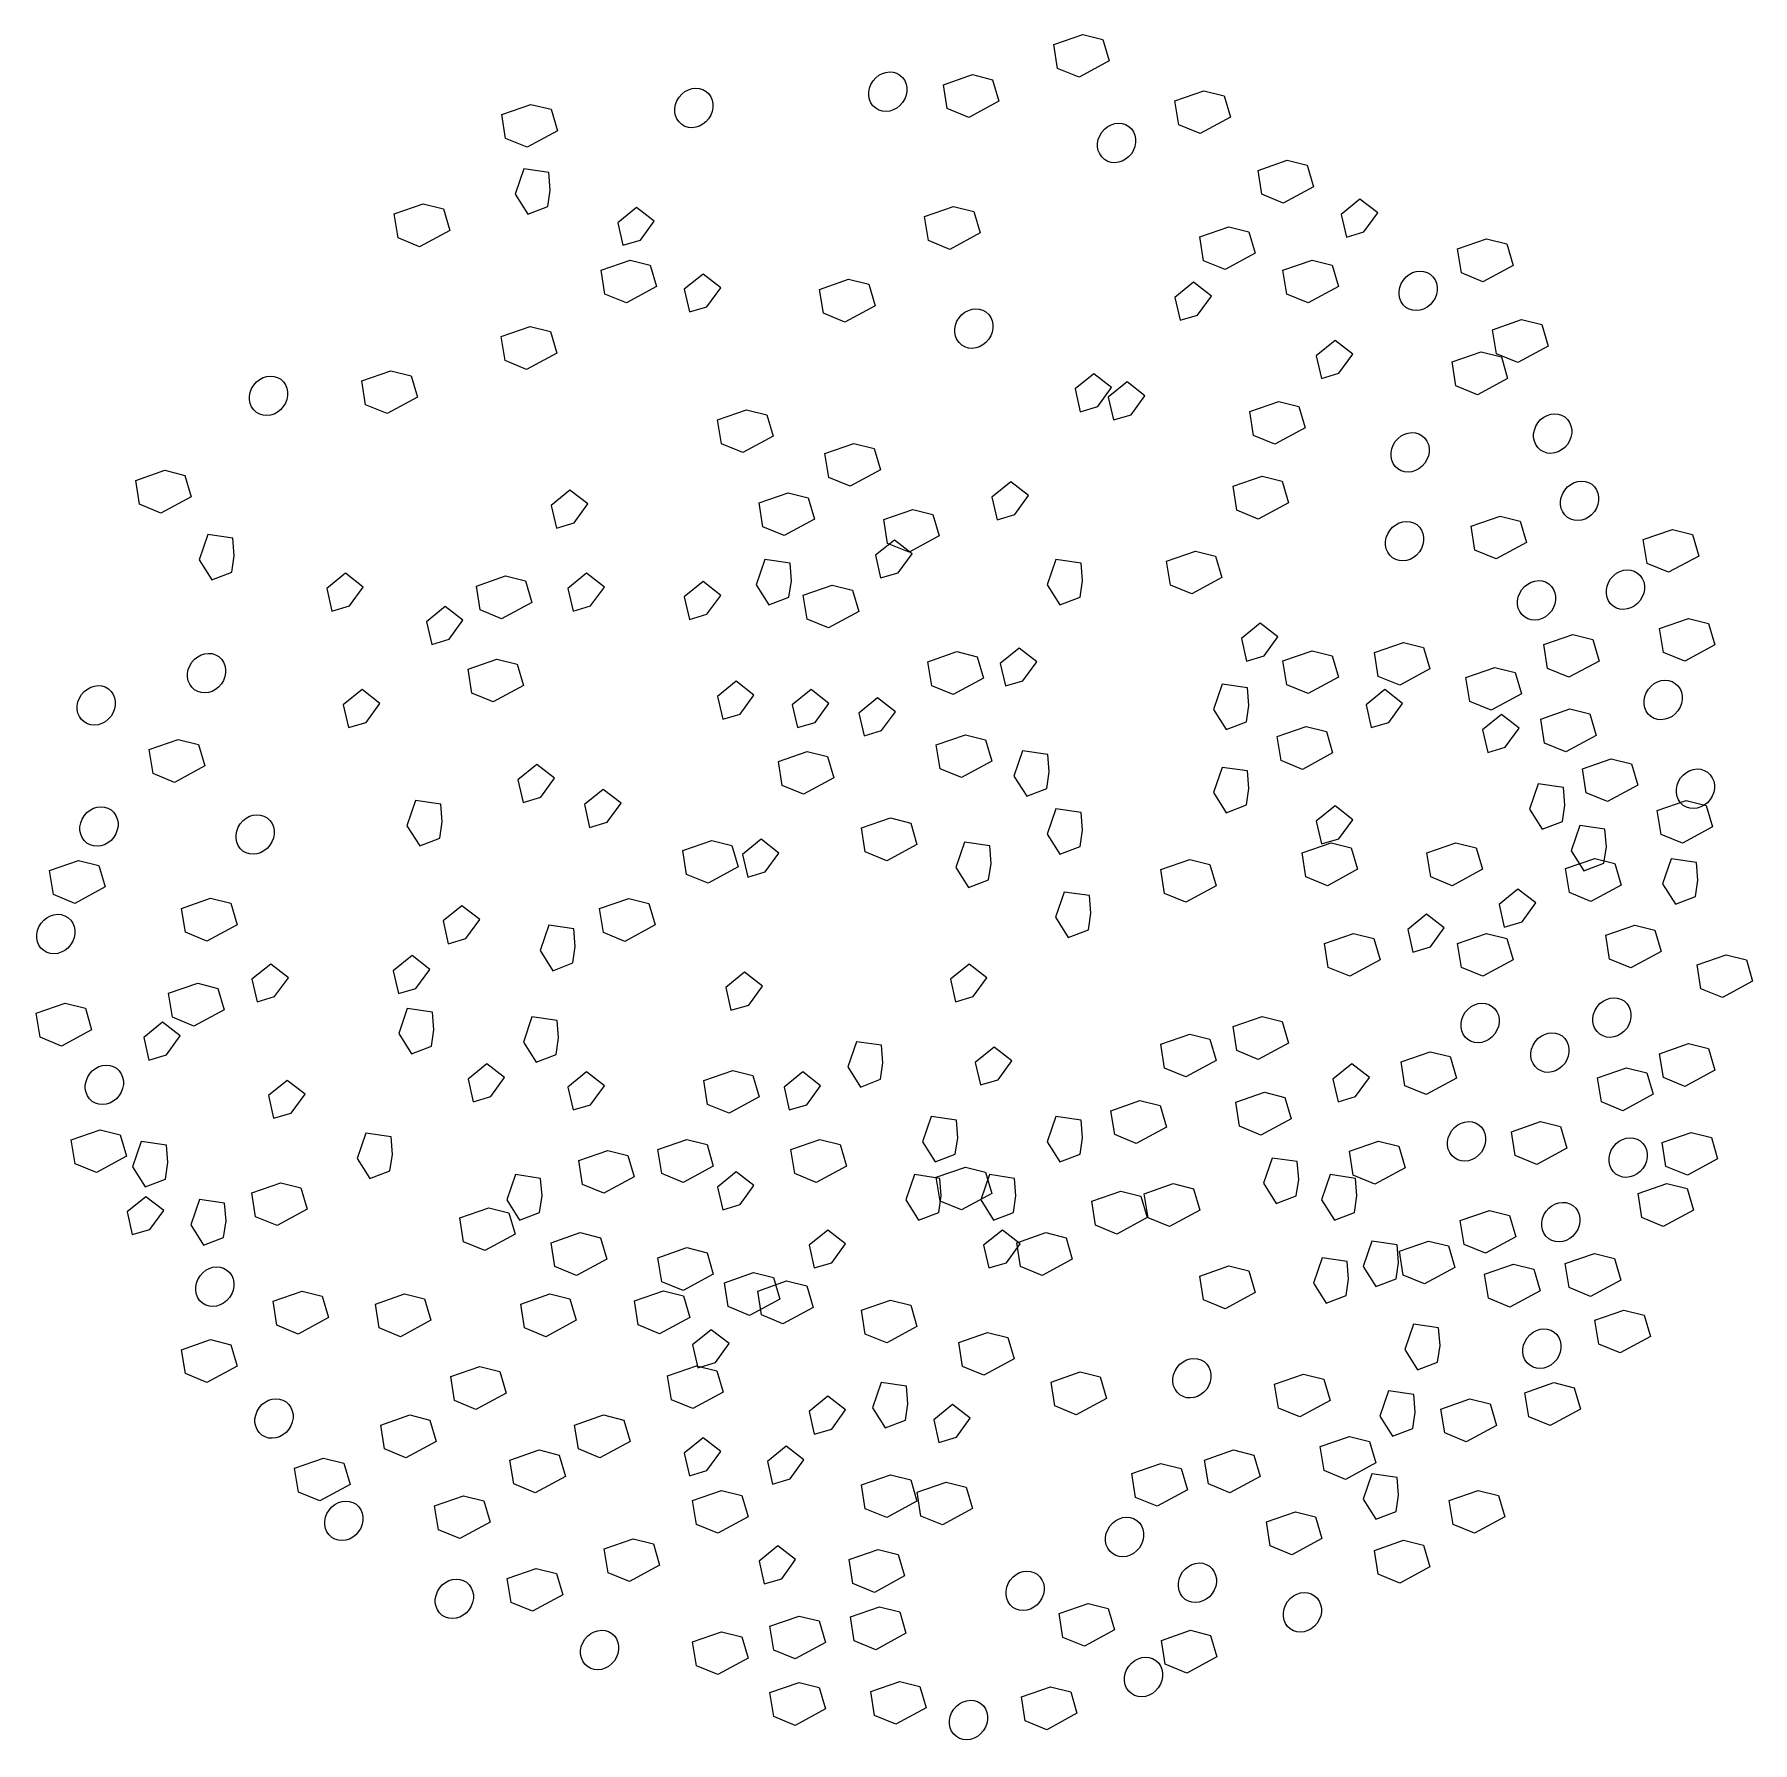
# Model space of a CAD drawing. Header units: millimetres. Extents: x 42.8 to 56.1, y 231.3 to 241.4.
# Drawn here: x 51.309 to 52.698, y 231.287 to 232.668 of the extents above; entities that cross this region are included whole.
import ezdxf

# ---------------------------------------------------------------- set-up
doc = ezdxf.new("R2010")
doc.units = ezdxf.units.MM
doc.layers.add('arbres', color=7, linetype='Continuous')

# ---------------------------------------------------------------- blocks, each defined once
blk = doc.blocks.new('arbust')
for centre in [(69.6314, 204.8174), (69.4746, 204.8043), (69.8164, 204.776), (70.0602, 204.6564), (69.701, 204.6259), (69.1307, 204.5715), (70.169, 204.541), (70.0537, 204.5258), (70.1908, 204.4866), (70.0493, 204.454), (70.2278, 204.4148), (70.156, 204.4061), (69.0806, 204.3473), (68.9914, 204.3212), (70.2583, 204.3256), (70.2844, 204.2538), (68.9936, 204.2233), (69.1198, 204.2168), (68.9587, 204.1363), (70.1103, 204.0644), (70.2169, 204.0688), (70.1668, 204.0405), (68.9979, 204.0144), (70.0994, 203.9687), (70.23, 203.9556), (70.1756, 203.9034), (69.0872, 203.8512), (70.1603, 203.8011), (69.8773, 203.7772), (69.1351, 203.7446), (69.1916, 203.6619), (69.8229, 203.6488), (69.8817, 203.6118), (69.2809, 203.5988), (69.7424, 203.6053), (69.9666, 203.5879), (69.3984, 203.5574), (69.8382, 203.5356), (69.6967, 203.5008)]:
    blk.add_ellipse(centre, major_axis=(-0.0098, -0.0134), ratio=0.891048)
at = {"layer": 'arbres'}
for points in [[(69.8105, 204.8424), (69.786, 204.8292), (69.7687, 204.8363), (69.7656, 204.8557), (69.7891, 204.8638), (69.8054, 204.8597)], [(69.7212, 204.8098), (69.6968, 204.7965), (69.6794, 204.8037), (69.6764, 204.823), (69.6998, 204.8312), (69.7161, 204.8271)], [(69.3642, 204.7858), (69.3398, 204.7726), (69.3224, 204.7797), (69.3194, 204.7991), (69.3428, 204.8072), (69.3591, 204.8032)], [(69.9084, 204.7967), (69.884, 204.7835), (69.8666, 204.7906), (69.8636, 204.81), (69.887, 204.8181), (69.9033, 204.814)], [(69.3574, 204.7522), (69.337, 204.7551), (69.33, 204.7347), (69.3403, 204.7184), (69.3566, 204.7246), (69.3585, 204.7379)], [(69.9756, 204.7406), (69.9511, 204.7273), (69.9338, 204.7345), (69.9308, 204.7538), (69.9542, 204.762), (69.9705, 204.7579)], [(69.2772, 204.7053), (69.2527, 204.6921), (69.2354, 204.6992), (69.2323, 204.7186), (69.2558, 204.7267), (69.2721, 204.7226)], [(69.4426, 204.7127), (69.4282, 204.7238), (69.413, 204.7115), (69.4172, 204.6932), (69.4315, 204.6973)], [(69.706, 204.7032), (69.6815, 204.6899), (69.6642, 204.697), (69.6611, 204.7164), (69.6846, 204.7245), (69.7009, 204.7205)], [(70.0275, 204.7194), (70.0132, 204.7305), (69.998, 204.7182), (70.0022, 204.6999), (70.0164, 204.7041)], [(69.9285, 204.6868), (69.9041, 204.6736), (69.8867, 204.6807), (69.8837, 204.7), (69.9071, 204.7082), (69.9234, 204.7041)], [(70.137, 204.677), (70.1125, 204.6638), (70.0952, 204.6709), (70.0921, 204.6903), (70.1156, 204.6984), (70.1319, 204.6944)], [(69.4444, 204.6599), (69.42, 204.6467), (69.4026, 204.6538), (69.3996, 204.6732), (69.423, 204.6813), (69.4393, 204.6772)], [(69.9958, 204.6599), (69.9713, 204.6467), (69.954, 204.6538), (69.9509, 204.6732), (69.9744, 204.6813), (69.9907, 204.6772)], [(69.4964, 204.6589), (69.482, 204.67), (69.4668, 204.6577), (69.471, 204.6394), (69.4852, 204.6436)], [(69.6211, 204.6444), (69.5966, 204.6311), (69.5793, 204.6383), (69.5762, 204.6576), (69.5997, 204.6658), (69.616, 204.6617)], [(69.8931, 204.6522), (69.8787, 204.6633), (69.8635, 204.651), (69.8677, 204.6327), (69.8819, 204.6368)], [(69.3637, 204.6061), (69.3393, 204.5929), (69.322, 204.6), (69.3189, 204.6194), (69.3423, 204.6275), (69.3586, 204.6235)], [(70.1653, 204.6118), (70.1408, 204.5985), (70.1235, 204.6056), (70.1204, 204.625), (70.1439, 204.6332), (70.1602, 204.6291)], [(70.0074, 204.6051), (69.993, 204.6163), (69.9778, 204.6039), (69.982, 204.5856), (69.9962, 204.5898)], [(70.1326, 204.5856), (70.1082, 204.5724), (70.0908, 204.5795), (70.0878, 204.5989), (70.1112, 204.607), (70.1275, 204.603)], [(69.251, 204.5704), (69.2266, 204.5572), (69.2092, 204.5643), (69.2062, 204.5837), (69.2296, 204.5918), (69.2459, 204.5877)], [(69.8124, 204.5783), (69.798, 204.5894), (69.7828, 204.5771), (69.787, 204.5587), (69.8013, 204.5629)], [(69.8393, 204.5715), (69.8249, 204.5827), (69.8097, 204.5703), (69.8139, 204.552), (69.8282, 204.5562)], [(69.5386, 204.5389), (69.5141, 204.5257), (69.4968, 204.5328), (69.4937, 204.5522), (69.5172, 204.5603), (69.5335, 204.5562)], [(69.9689, 204.5456), (69.9444, 204.5324), (69.9271, 204.5395), (69.924, 204.5589), (69.9475, 204.567), (69.9638, 204.563)], [(69.6254, 204.5117), (69.601, 204.4984), (69.5837, 204.5055), (69.5806, 204.5249), (69.604, 204.533), (69.6203, 204.529)], [(69.0682, 204.4899), (69.0437, 204.4766), (69.0264, 204.4838), (69.0233, 204.5031), (69.0468, 204.5113), (69.0631, 204.5072)], [(69.7451, 204.4909), (69.7308, 204.502), (69.7156, 204.4897), (69.7198, 204.4713), (69.734, 204.4755)], [(69.9554, 204.4851), (69.931, 204.4719), (69.9136, 204.479), (69.9106, 204.4984), (69.934, 204.5065), (69.9503, 204.5025)], [(69.3888, 204.4842), (69.3744, 204.4953), (69.3592, 204.4829), (69.3634, 204.4646), (69.3777, 204.4688)], [(69.5722, 204.4717), (69.5477, 204.4585), (69.5304, 204.4656), (69.5273, 204.4849), (69.5508, 204.4931), (69.5671, 204.489)], [(69.673, 204.4583), (69.6486, 204.445), (69.6312, 204.4521), (69.6282, 204.4715), (69.6516, 204.4797), (69.6679, 204.4756)], [(70.1479, 204.4529), (70.1234, 204.4396), (70.1061, 204.4468), (70.103, 204.4661), (70.1265, 204.4743), (70.1428, 204.4702)], [(69.1019, 204.4564), (69.0815, 204.4593), (69.0745, 204.4389), (69.0848, 204.4227), (69.1011, 204.4289), (69.103, 204.4421)], [(70.2872, 204.442), (70.2627, 204.4288), (70.2454, 204.4359), (70.2423, 204.4553), (70.2658, 204.4634), (70.2821, 204.4593)], [(69.651, 204.4438), (69.6367, 204.4549), (69.6215, 204.4426), (69.6256, 204.4243), (69.6399, 204.4285)], [(69.9016, 204.4247), (69.8772, 204.4114), (69.8599, 204.4185), (69.8568, 204.4379), (69.8802, 204.446), (69.8965, 204.442)], [(69.5524, 204.4362), (69.532, 204.4392), (69.525, 204.4187), (69.5353, 204.4025), (69.5515, 204.4087), (69.5535, 204.422)], [(69.7877, 204.4362), (69.7673, 204.4392), (69.7603, 204.4187), (69.7706, 204.4025), (69.7869, 204.4087), (69.7888, 204.422)], [(69.2072, 204.4169), (69.1929, 204.4281), (69.1777, 204.4157), (69.1819, 204.3974), (69.1961, 204.4016)], [(69.3436, 204.4045), (69.3191, 204.3912), (69.3018, 204.3984), (69.2987, 204.4177), (69.3222, 204.4259), (69.3385, 204.4218)], [(69.4022, 204.4169), (69.3879, 204.4281), (69.3727, 204.4157), (69.3769, 204.3974), (69.3911, 204.4016)], [(69.4964, 204.4102), (69.482, 204.4213), (69.4668, 204.409), (69.471, 204.3907), (69.4852, 204.3949)], [(69.6079, 204.397), (69.5834, 204.3838), (69.5661, 204.3909), (69.563, 204.4103), (69.5865, 204.4184), (69.6028, 204.4144)], [(69.2879, 204.3901), (69.2736, 204.4012), (69.2584, 204.3888), (69.2626, 204.3705), (69.2768, 204.3747)], [(70.3002, 204.3702), (70.2758, 204.357), (70.2585, 204.3641), (70.2554, 204.3834), (70.2788, 204.3916), (70.2951, 204.3875)], [(69.9468, 204.3766), (69.9325, 204.3877), (69.9173, 204.3754), (69.9215, 204.3571), (69.9357, 204.3612)], [(70.2066, 204.3571), (70.1822, 204.3439), (70.1649, 204.351), (70.1618, 204.3704), (70.1852, 204.3785), (70.2015, 204.3745)], [(69.7087, 204.3433), (69.6843, 204.33), (69.667, 204.3371), (69.6639, 204.3565), (69.6873, 204.3647), (69.7036, 204.3606)], [(69.7519, 204.3564), (69.7375, 204.3676), (69.7223, 204.3552), (69.7265, 204.3369), (69.7407, 204.3411)], [(69.9958, 204.344), (69.9713, 204.3307), (69.954, 204.3379), (69.9509, 204.3572), (69.9744, 204.3654), (69.9907, 204.3613)], [(70.0697, 204.3507), (70.0453, 204.3375), (70.0279, 204.3446), (70.0249, 204.364), (70.0483, 204.3721), (70.0646, 204.368)], [(69.3369, 204.3373), (69.3124, 204.324), (69.2951, 204.3312), (69.292, 204.3505), (69.3154, 204.3587), (69.3318, 204.3546)], [(70.1437, 204.3305), (70.1192, 204.3173), (70.1019, 204.3244), (70.0988, 204.3438), (70.1223, 204.3519), (70.1386, 204.3479)], [(69.2207, 204.3228), (69.2063, 204.334), (69.1911, 204.3216), (69.1953, 204.3033), (69.2096, 204.3075)], [(69.5232, 204.3296), (69.5089, 204.3407), (69.4937, 204.3283), (69.4979, 204.31), (69.5121, 204.3142)], [(69.5838, 204.3228), (69.5694, 204.334), (69.5542, 204.3216), (69.5584, 204.3033), (69.5726, 204.3075)], [(69.9222, 204.3354), (69.9018, 204.3383), (69.8948, 204.3179), (69.9051, 204.3017), (69.9214, 204.3079), (69.9233, 204.3211)], [(70.0477, 204.3228), (70.0334, 204.334), (70.0182, 204.3216), (70.0223, 204.3033), (70.0366, 204.3075)], [(69.6375, 204.3161), (69.6232, 204.3272), (69.608, 204.3149), (69.6122, 204.2966), (69.6264, 204.3008)], [(70.1418, 204.3027), (70.1275, 204.3138), (70.1123, 204.3015), (70.1165, 204.2831), (70.1307, 204.2873)], [(70.2042, 204.2969), (70.1797, 204.2837), (70.1624, 204.2908), (70.1594, 204.3102), (70.1828, 204.3183), (70.1991, 204.3143)], [(69.0791, 204.2723), (69.0546, 204.259), (69.0373, 204.2662), (69.0342, 204.2855), (69.0577, 204.2937), (69.074, 204.2896)], [(69.7155, 204.276), (69.691, 204.2628), (69.6737, 204.2699), (69.6706, 204.2893), (69.6941, 204.2974), (69.7104, 204.2934)], [(69.9911, 204.2828), (69.9667, 204.2695), (69.9494, 204.2767), (69.9463, 204.296), (69.9697, 204.3042), (69.986, 204.3001)], [(69.5877, 204.2626), (69.5633, 204.2494), (69.5459, 204.2565), (69.5429, 204.2758), (69.5663, 204.284), (69.5826, 204.2799)], [(69.7608, 204.2816), (69.7404, 204.2846), (69.7334, 204.2641), (69.7437, 204.2479), (69.76, 204.2541), (69.7619, 204.2674)], [(70.2378, 204.2566), (70.2134, 204.2434), (70.196, 204.2505), (70.193, 204.2699), (70.2164, 204.278), (70.2327, 204.2739)], [(69.3619, 204.2623), (69.3475, 204.2735), (69.3323, 204.2611), (69.3365, 204.2428), (69.3508, 204.247)], [(69.9222, 204.2682), (69.9018, 204.2711), (69.8948, 204.2507), (69.9051, 204.2344), (69.9214, 204.2407), (69.9233, 204.2539)], [(69.4157, 204.2422), (69.4013, 204.2533), (69.3861, 204.241), (69.3903, 204.2226), (69.4046, 204.2268)], [(70.1777, 204.2548), (70.1573, 204.2577), (70.1503, 204.2372), (70.1606, 204.221), (70.1769, 204.2272), (70.1788, 204.2405)], [(69.27, 204.2413), (69.2496, 204.2442), (69.2426, 204.2238), (69.2529, 204.2076), (69.2692, 204.2138), (69.2711, 204.227)], [(69.7877, 204.2346), (69.7673, 204.2375), (69.7603, 204.2171), (69.7706, 204.2008), (69.7869, 204.2071), (69.7888, 204.2203)], [(70.0074, 204.2287), (69.993, 204.2399), (69.9778, 204.2275), (69.982, 204.2092), (69.9962, 204.2134)], [(70.2983, 204.223), (70.2739, 204.2098), (70.2566, 204.2169), (70.2535, 204.2362), (70.2769, 204.2444), (70.2932, 204.2403)], [(69.655, 204.2088), (69.6305, 204.1956), (69.6132, 204.2027), (69.6101, 204.2221), (69.6335, 204.2302), (69.6499, 204.2261)], [(70.2113, 204.2211), (70.1909, 204.2241), (70.1839, 204.2036), (70.1942, 204.1874), (70.2105, 204.1936), (70.2124, 204.2069)], [(69.5105, 204.1907), (69.4861, 204.1775), (69.4687, 204.1846), (69.4657, 204.204), (69.4891, 204.2121), (69.5054, 204.208)], [(69.5434, 204.2018), (69.5291, 204.213), (69.5139, 204.2006), (69.5181, 204.1823), (69.5323, 204.1865)], [(69.7138, 204.2077), (69.6934, 204.2106), (69.6864, 204.1902), (69.6967, 204.174), (69.7129, 204.1802), (69.7149, 204.1934)], [(70.0113, 204.1887), (69.9869, 204.1754), (69.9695, 204.1825), (69.9665, 204.2019), (69.9899, 204.2101), (70.0062, 204.206)], [(70.1122, 204.1887), (70.0877, 204.1754), (70.0704, 204.1825), (70.0673, 204.2019), (70.0908, 204.2101), (70.1071, 204.206)], [(68.9985, 204.1744), (68.9741, 204.1611), (68.9567, 204.1682), (68.9537, 204.1876), (68.9771, 204.1957), (68.9934, 204.1917)], [(69.897, 204.1752), (69.8725, 204.162), (69.8552, 204.1691), (69.8522, 204.1885), (69.8756, 204.1966), (69.8919, 204.1925)], [(70.2244, 204.1759), (70.1999, 204.1627), (70.1826, 204.1698), (70.1795, 204.1892), (70.203, 204.1973), (70.2193, 204.1933)], [(70.2853, 204.1943), (70.2649, 204.1972), (70.2579, 204.1768), (70.2682, 204.1605), (70.2844, 204.1667), (70.2864, 204.18)], [(69.7944, 204.1674), (69.774, 204.1703), (69.767, 204.1499), (69.7773, 204.1336), (69.7936, 204.1398), (69.7956, 204.1531)], [(70.1553, 204.1615), (70.1409, 204.1726), (70.1257, 204.1603), (70.1299, 204.142), (70.1442, 204.1461)], [(69.1052, 204.1439), (69.0807, 204.1306), (69.0634, 204.1378), (69.0603, 204.1571), (69.0838, 204.1653), (69.1001, 204.1612)], [(69.3014, 204.1481), (69.287, 204.1592), (69.2718, 204.1469), (69.276, 204.1285), (69.2903, 204.1327)], [(69.4433, 204.1437), (69.4188, 204.1304), (69.4015, 204.1376), (69.3984, 204.1569), (69.4219, 204.1651), (69.4382, 204.161)], [(70.0813, 204.1413), (70.067, 204.1525), (70.0518, 204.1401), (70.056, 204.1218), (70.0702, 204.126)], [(69.3776, 204.1405), (69.3572, 204.1434), (69.3502, 204.123), (69.3605, 204.1067), (69.3767, 204.113), (69.3787, 204.1262)], [(70.2567, 204.1221), (70.2322, 204.1089), (70.2149, 204.116), (70.2119, 204.1354), (70.2353, 204.1435), (70.2516, 204.1394)], [(70.0294, 204.1155), (70.0049, 204.1022), (69.9876, 204.1093), (69.9845, 204.1287), (70.008, 204.1368), (70.0243, 204.1328)], [(70.137, 204.1155), (70.1125, 204.1022), (70.0952, 204.1093), (70.0921, 204.1287), (70.1156, 204.1368), (70.1319, 204.1328)], [(69.1467, 204.101), (69.1324, 204.1121), (69.1172, 204.0998), (69.1214, 204.0815), (69.1356, 204.0857)], [(69.261, 204.1077), (69.2467, 204.1189), (69.2315, 204.1065), (69.2357, 204.0882), (69.2499, 204.0924)], [(69.7115, 204.101), (69.6972, 204.1121), (69.682, 204.0998), (69.6862, 204.0815), (69.7004, 204.0857)], [(70.3307, 204.0982), (70.3063, 204.0849), (70.2889, 204.0921), (70.2859, 204.1114), (70.3093, 204.1196), (70.3256, 204.1155)], [(69.0948, 204.0751), (69.0703, 204.0619), (69.053, 204.069), (69.0499, 204.0884), (69.0734, 204.0965), (69.0897, 204.0924)], [(69.53, 204.0943), (69.5156, 204.1054), (69.5004, 204.0931), (69.5046, 204.0748), (69.5189, 204.0789)], [(68.9876, 204.059), (68.9632, 204.0458), (68.9459, 204.0529), (68.9428, 204.0723), (68.9662, 204.0804), (68.9826, 204.0763)], [(69.2633, 204.0733), (69.2429, 204.0762), (69.2359, 204.0558), (69.2462, 204.0395), (69.2624, 204.0457), (69.2644, 204.059)], [(69.3641, 204.0665), (69.3437, 204.0695), (69.3367, 204.049), (69.347, 204.0328), (69.3633, 204.039), (69.3652, 204.0523)], [(69.9554, 204.0482), (69.931, 204.035), (69.9136, 204.0421), (69.9106, 204.0615), (69.934, 204.0696), (69.9503, 204.0656)], [(69.0593, 204.054), (69.045, 204.0651), (69.0298, 204.0528), (69.034, 204.0344), (69.0482, 204.0386)], [(69.897, 204.0341), (69.8725, 204.0208), (69.8552, 204.0279), (69.8522, 204.0473), (69.8756, 204.0555), (69.8919, 204.0514)], [(69.6264, 204.0464), (69.606, 204.0493), (69.599, 204.0289), (69.6092, 204.0126), (69.6255, 204.0189), (69.6275, 204.0321)], [(69.7317, 204.0338), (69.7173, 204.0449), (69.7021, 204.0326), (69.7063, 204.0143), (69.7206, 204.0184)], [(70.0913, 204.0198), (70.0668, 204.0066), (70.0495, 204.0137), (70.0464, 204.0331), (70.0699, 204.0412), (70.0862, 204.0372)], [(70.3002, 204.0264), (70.2758, 204.0131), (70.2585, 204.0203), (70.2554, 204.0396), (70.2788, 204.0478), (70.2951, 204.0437)], [(69.3215, 204.0204), (69.3072, 204.0315), (69.292, 204.0191), (69.2962, 204.0008), (69.3104, 204.005)], [(70.0208, 204.0204), (70.0065, 204.0315), (69.9913, 204.0191), (69.9955, 204.0008), (70.0097, 204.005)], [(70.2502, 204.0068), (70.2257, 203.9935), (70.2084, 204.0007), (70.2053, 204.02), (70.2288, 204.0282), (70.2451, 204.0241)], [(69.1602, 204.0069), (69.1458, 204.018), (69.1306, 204.0057), (69.1348, 203.9874), (69.1491, 203.9916)], [(69.4022, 204.0136), (69.3879, 204.0248), (69.3727, 204.0124), (69.3769, 203.9941), (69.3911, 203.9983)], [(69.5275, 204.0046), (69.503, 203.9914), (69.4857, 203.9985), (69.4826, 204.0179), (69.5061, 204.026), (69.5224, 204.0219)], [(69.577, 204.0136), (69.5627, 204.0248), (69.5475, 204.0124), (69.5517, 203.9941), (69.5659, 203.9983)], [(69.8567, 203.9803), (69.8322, 203.967), (69.8149, 203.9742), (69.8118, 203.9935), (69.8353, 204.0017), (69.8516, 203.9976)], [(69.9575, 203.987), (69.9331, 203.9738), (69.9157, 203.9809), (69.9127, 204.0003), (69.9361, 204.0084), (69.9524, 204.0043)], [(69.6869, 203.9859), (69.6665, 203.9888), (69.6595, 203.9684), (69.6698, 203.9521), (69.686, 203.9584), (69.688, 203.9716)], [(69.7877, 203.9859), (69.7673, 203.9888), (69.7603, 203.9684), (69.7706, 203.9521), (69.7869, 203.9584), (69.7888, 203.9716)], [(69.0159, 203.9567), (68.9915, 203.9435), (68.9742, 203.9506), (68.9711, 203.97), (68.9945, 203.9781), (69.0108, 203.9741)], [(69.2297, 203.9724), (69.2093, 203.9754), (69.2023, 203.9549), (69.2125, 203.9387), (69.2288, 203.9449), (69.2308, 203.9582)], [(70.1805, 203.9633), (70.1561, 203.95), (70.1387, 203.9572), (70.1357, 203.9765), (70.1591, 203.9847), (70.1754, 203.9806)], [(70.3024, 203.9546), (70.278, 203.9413), (70.2606, 203.9484), (70.2576, 203.9678), (70.281, 203.976), (70.2973, 203.9719)], [(69.0481, 203.9657), (69.0277, 203.9686), (69.0207, 203.9482), (69.031, 203.932), (69.0473, 203.9382), (69.0492, 203.9515)], [(69.4263, 203.94), (69.4019, 203.9267), (69.3846, 203.9338), (69.3815, 203.9532), (69.4049, 203.9614), (69.4213, 203.9573)], [(69.4903, 203.9487), (69.4659, 203.9355), (69.4486, 203.9426), (69.4455, 203.962), (69.4689, 203.9701), (69.4853, 203.9661)], [(69.5979, 203.9487), (69.5735, 203.9355), (69.5561, 203.9426), (69.5531, 203.962), (69.5765, 203.9701), (69.5928, 203.9661)], [(70.0496, 203.9474), (70.0251, 203.9342), (70.0078, 203.9413), (70.0047, 203.9607), (70.0282, 203.9688), (70.0445, 203.9647)], [(69.5232, 203.933), (69.5089, 203.9441), (69.4937, 203.9318), (69.4979, 203.9134), (69.5121, 203.9176)], [(69.7155, 203.9265), (69.691, 203.9133), (69.6737, 203.9204), (69.6706, 203.9398), (69.6941, 203.9479), (69.7104, 203.9438)], [(69.9625, 203.9523), (69.9421, 203.9552), (69.9351, 203.9348), (69.9454, 203.9185), (69.9617, 203.9247), (69.9637, 203.938)], [(69.162, 203.9138), (69.1376, 203.9006), (69.1202, 203.9077), (69.1172, 203.927), (69.1406, 203.9352), (69.1569, 203.9311)], [(69.3507, 203.9388), (69.3303, 203.9418), (69.3233, 203.9213), (69.3336, 203.9051), (69.3498, 203.9113), (69.3518, 203.9246)], [(69.6734, 203.9388), (69.653, 203.9418), (69.646, 203.9213), (69.6563, 203.9051), (69.6726, 203.9113), (69.6745, 203.9246)], [(69.7339, 203.9388), (69.7135, 203.9418), (69.7065, 203.9213), (69.7168, 203.9051), (69.7331, 203.9113), (69.735, 203.9246)], [(69.8836, 203.9131), (69.8591, 203.8998), (69.8418, 203.907), (69.8387, 203.9263), (69.8622, 203.9345), (69.8785, 203.9304)], [(70.0096, 203.9388), (69.9892, 203.9418), (69.9822, 203.9213), (69.9925, 203.9051), (70.0088, 203.9113), (70.0107, 203.9246)], [(70.2828, 203.9132), (70.2584, 203.9), (70.241, 203.9071), (70.238, 203.9265), (70.2614, 203.9346), (70.2777, 203.9305)], [(69.0459, 203.9128), (69.0315, 203.9239), (69.0163, 203.9116), (69.0205, 203.8933), (69.0347, 203.8974)], [(69.0952, 203.9187), (69.0748, 203.9216), (69.0678, 203.9012), (69.0781, 203.8849), (69.0943, 203.8911), (69.0963, 203.9044)], [(69.8411, 203.9071), (69.8167, 203.8938), (69.7993, 203.901), (69.7963, 203.9203), (69.8197, 203.9285), (69.836, 203.9244)], [(69.3301, 203.8936), (69.3057, 203.8804), (69.2883, 203.8875), (69.2853, 203.9069), (69.3087, 203.915), (69.325, 203.911)], [(70.1392, 203.8915), (70.1147, 203.8782), (70.0974, 203.8853), (70.0943, 203.9047), (70.1178, 203.9129), (70.1341, 203.9088)], [(69.4041, 203.8735), (69.3796, 203.8602), (69.3623, 203.8674), (69.3592, 203.8867), (69.3827, 203.8949), (69.399, 203.8908)], [(69.5972, 203.8859), (69.5829, 203.897), (69.5677, 203.8847), (69.5719, 203.8664), (69.5861, 203.8706)], [(69.7384, 203.8859), (69.7241, 203.897), (69.7089, 203.8847), (69.7131, 203.8664), (69.7273, 203.8706)], [(69.7806, 203.8735), (69.7562, 203.8602), (69.7388, 203.8674), (69.7358, 203.8867), (69.7592, 203.8949), (69.7755, 203.8908)], [(70.0432, 203.8851), (70.0228, 203.888), (70.0158, 203.8676), (70.0261, 203.8513), (70.0424, 203.8575), (70.0443, 203.8708)], [(70.0899, 203.8667), (70.0654, 203.8535), (70.0481, 203.8606), (70.0451, 203.88), (70.0685, 203.8881), (70.0848, 203.8841)], [(69.4903, 203.8614), (69.4659, 203.8481), (69.4486, 203.8552), (69.4455, 203.8746), (69.4689, 203.8828), (69.4853, 203.8787)], [(70.0029, 203.8716), (69.9825, 203.8745), (69.9755, 203.8541), (69.9858, 203.8379), (70.002, 203.8441), (70.004, 203.8574)], [(70.2241, 203.8566), (70.1996, 203.8434), (70.1823, 203.8505), (70.1792, 203.8699), (70.2027, 203.878), (70.219, 203.874)], [(69.5441, 203.8412), (69.5197, 203.8279), (69.5023, 203.8351), (69.4993, 203.8544), (69.5227, 203.8626), (69.539, 203.8585)], [(69.9285, 203.8466), (69.9041, 203.8333), (69.8867, 203.8405), (69.8837, 203.8598), (69.9071, 203.868), (69.9234, 203.8639)], [(70.1588, 203.8479), (70.1343, 203.8347), (70.117, 203.8418), (70.1139, 203.8612), (70.1373, 203.8693), (70.1537, 203.8653)], [(69.1792, 203.8262), (69.1547, 203.8129), (69.1374, 203.8201), (69.1344, 203.8394), (69.1578, 203.8476), (69.1741, 203.8435)], [(69.4713, 203.8264), (69.4469, 203.8132), (69.4295, 203.8203), (69.4265, 203.8397), (69.4499, 203.8478), (69.4662, 203.8437)], [(69.571, 203.8345), (69.5466, 203.8212), (69.5292, 203.8284), (69.5262, 203.8477), (69.5496, 203.8559), (69.5659, 203.8518)], [(69.2619, 203.824), (69.2375, 203.8107), (69.2201, 203.8179), (69.2171, 203.8372), (69.2405, 203.8454), (69.2568, 203.8413)], [(69.3795, 203.824), (69.355, 203.8107), (69.3377, 203.8179), (69.3346, 203.8372), (69.3581, 203.8454), (69.3744, 203.8413)], [(69.655, 203.819), (69.6305, 203.8057), (69.6132, 203.8129), (69.6101, 203.8322), (69.6335, 203.8404), (69.6499, 203.8363)], [(70.248, 203.8109), (70.2235, 203.7977), (70.2062, 203.8048), (70.2032, 203.8242), (70.2266, 203.8323), (70.2429, 203.8283)], [(70.0768, 203.8178), (70.0564, 203.8208), (70.0494, 203.8003), (70.0597, 203.7841), (70.076, 203.7903), (70.078, 203.8036)], [(69.1052, 203.787), (69.0807, 203.7738), (69.0634, 203.7809), (69.0603, 203.8002), (69.0838, 203.8084), (69.1001, 203.8043)], [(69.5031, 203.8053), (69.4887, 203.8164), (69.4735, 203.8041), (69.4777, 203.7857), (69.492, 203.7899)], [(69.7336, 203.7928), (69.7091, 203.7796), (69.6918, 203.7867), (69.6887, 203.8061), (69.7121, 203.8142), (69.7285, 203.8101)], [(69.3229, 203.7652), (69.2984, 203.752), (69.2811, 203.7591), (69.278, 203.7785), (69.3015, 203.7866), (69.3178, 203.7826)], [(69.4982, 203.7659), (69.4738, 203.7527), (69.4564, 203.7598), (69.4534, 203.7792), (69.4768, 203.7873), (69.4931, 203.7832)], [(69.8083, 203.7609), (69.7838, 203.7476), (69.7665, 203.7548), (69.7634, 203.7741), (69.7869, 203.7823), (69.8032, 203.7782)], [(69.9891, 203.7592), (69.9646, 203.746), (69.9473, 203.7531), (69.9442, 203.7724), (69.9676, 203.7806), (69.984, 203.7765)], [(69.6465, 203.7708), (69.6261, 203.7737), (69.6191, 203.7533), (69.6294, 203.737), (69.6457, 203.7433), (69.6476, 203.7565)], [(70.0567, 203.7641), (70.0363, 203.767), (70.0293, 203.7466), (70.0396, 203.7303), (70.0558, 203.7365), (70.0578, 203.7498)], [(70.1914, 203.7522), (70.1669, 203.7389), (70.1496, 203.7461), (70.1466, 203.7654), (70.17, 203.7736), (70.1863, 203.7695)], [(69.5972, 203.7515), (69.5829, 203.7626), (69.5677, 203.7503), (69.5719, 203.732), (69.5861, 203.7361)], [(69.6981, 203.7448), (69.6837, 203.7559), (69.6685, 203.7436), (69.6727, 203.7252), (69.687, 203.7294)], [(70.1235, 203.739), (70.0991, 203.7258), (70.0817, 203.7329), (70.0787, 203.7523), (70.1021, 203.7604), (70.1184, 203.7564)], [(69.2663, 203.7261), (69.2418, 203.7128), (69.2245, 203.72), (69.2214, 203.7393), (69.2449, 203.7475), (69.2612, 203.7434)], [(69.423, 203.7261), (69.3985, 203.7128), (69.3812, 203.72), (69.3782, 203.7393), (69.4016, 203.7475), (69.4179, 203.7434)], [(69.4964, 203.7179), (69.482, 203.729), (69.4668, 203.7167), (69.471, 203.6983), (69.4852, 203.7025)], [(69.5636, 203.7112), (69.5493, 203.7223), (69.534, 203.7099), (69.5382, 203.6916), (69.5525, 203.6958)], [(70.026, 203.7087), (70.0015, 203.6954), (69.9842, 203.7025), (69.9811, 203.7219), (70.0046, 203.7301), (70.0209, 203.726)], [(69.1966, 203.6913), (69.1722, 203.678), (69.1548, 203.6851), (69.1518, 203.7045), (69.1752, 203.7126), (69.1915, 203.7086)], [(69.3708, 203.6978), (69.3463, 203.6845), (69.329, 203.6917), (69.3259, 203.711), (69.3494, 203.7192), (69.3657, 203.7151)], [(69.8736, 203.6869), (69.8491, 203.6737), (69.8318, 203.6808), (69.8287, 203.7001), (69.8522, 203.7083), (69.8685, 203.7042)], [(69.9324, 203.6978), (69.9079, 203.6845), (69.8906, 203.6917), (69.8875, 203.711), (69.911, 203.7192), (69.9273, 203.7151)], [(69.655, 203.6778), (69.6305, 203.6646), (69.6132, 203.6717), (69.6101, 203.6911), (69.6335, 203.6992), (69.6499, 203.6951)], [(69.6999, 203.6718), (69.6755, 203.6586), (69.6581, 203.6657), (69.6551, 203.6851), (69.6785, 203.6932), (69.6948, 203.6891)], [(70.0432, 203.6968), (70.0228, 203.6998), (70.0158, 203.6793), (70.0261, 203.6631), (70.0424, 203.6693), (70.0443, 203.6826)], [(69.3098, 203.6608), (69.2853, 203.6475), (69.268, 203.6547), (69.265, 203.674), (69.2884, 203.6822), (69.3047, 203.6781)], [(69.5184, 203.6651), (69.4939, 203.6518), (69.4766, 203.659), (69.4735, 203.6783), (69.497, 203.6865), (69.5133, 203.6824)], [(70.1303, 203.6651), (70.1058, 203.6518), (70.0885, 203.659), (70.0854, 203.6783), (70.1088, 203.6865), (70.1252, 203.6824)], [(69.9824, 203.6477), (69.958, 203.6345), (69.9406, 203.6416), (69.9376, 203.661), (69.961, 203.6691), (69.9773, 203.6651)], [(69.4469, 203.626), (69.4225, 203.6127), (69.4052, 203.6199), (69.4021, 203.6392), (69.4255, 203.6474), (69.4419, 203.6433)], [(69.5569, 203.6305), (69.5425, 203.6416), (69.5273, 203.6293), (69.5315, 203.611), (69.5458, 203.6151)], [(69.645, 203.6173), (69.6206, 203.604), (69.6032, 203.6111), (69.6002, 203.6305), (69.6236, 203.6387), (69.6399, 203.6346)], [(70.0697, 203.6248), (70.0453, 203.6115), (70.0279, 203.6187), (70.0249, 203.638), (70.0483, 203.6462), (70.0646, 203.6421)], [(69.3686, 203.602), (69.3441, 203.5888), (69.3268, 203.5959), (69.3237, 203.6153), (69.3472, 203.6234), (69.3635, 203.6194)], [(69.581, 203.5635), (69.5565, 203.5503), (69.5392, 203.5574), (69.5361, 203.5768), (69.5596, 203.5849), (69.5759, 203.5809)], [(69.6461, 203.571), (69.6217, 203.5577), (69.6043, 203.5649), (69.6013, 203.5842), (69.6247, 203.5924), (69.641, 203.5883)], [(69.8148, 203.5737), (69.7904, 203.5605), (69.773, 203.5676), (69.77, 203.587), (69.7934, 203.5951), (69.8097, 203.5911)], [(69.5184, 203.5508), (69.4939, 203.5376), (69.4766, 203.5447), (69.4735, 203.5641), (69.497, 203.5722), (69.5133, 203.5681)], [(69.8975, 203.552), (69.8731, 203.5387), (69.8557, 203.5459), (69.8527, 203.5652), (69.8761, 203.5734), (69.8924, 203.5693)], [(69.581, 203.5098), (69.5565, 203.4965), (69.5392, 203.5037), (69.5361, 203.523), (69.5596, 203.5312), (69.5759, 203.5271)], [(69.6624, 203.5106), (69.638, 203.4974), (69.6207, 203.5045), (69.6176, 203.5239), (69.641, 203.532), (69.6574, 203.528)], [(69.7843, 203.5063), (69.7599, 203.493), (69.7426, 203.5002), (69.7395, 203.5195), (69.7629, 203.5277), (69.7793, 203.5236)]]:
    blk.add_lwpolyline(points, close=True, dxfattribs=at)

msp = doc.modelspace()

# ---------------------------------------------------------------- block references
at = {"layer": 'arbres'}
msp.add_blockref('arbust', (-17.6327, 27.8045), dxfattribs=at)

doc.saveas('drawing.dxf')
